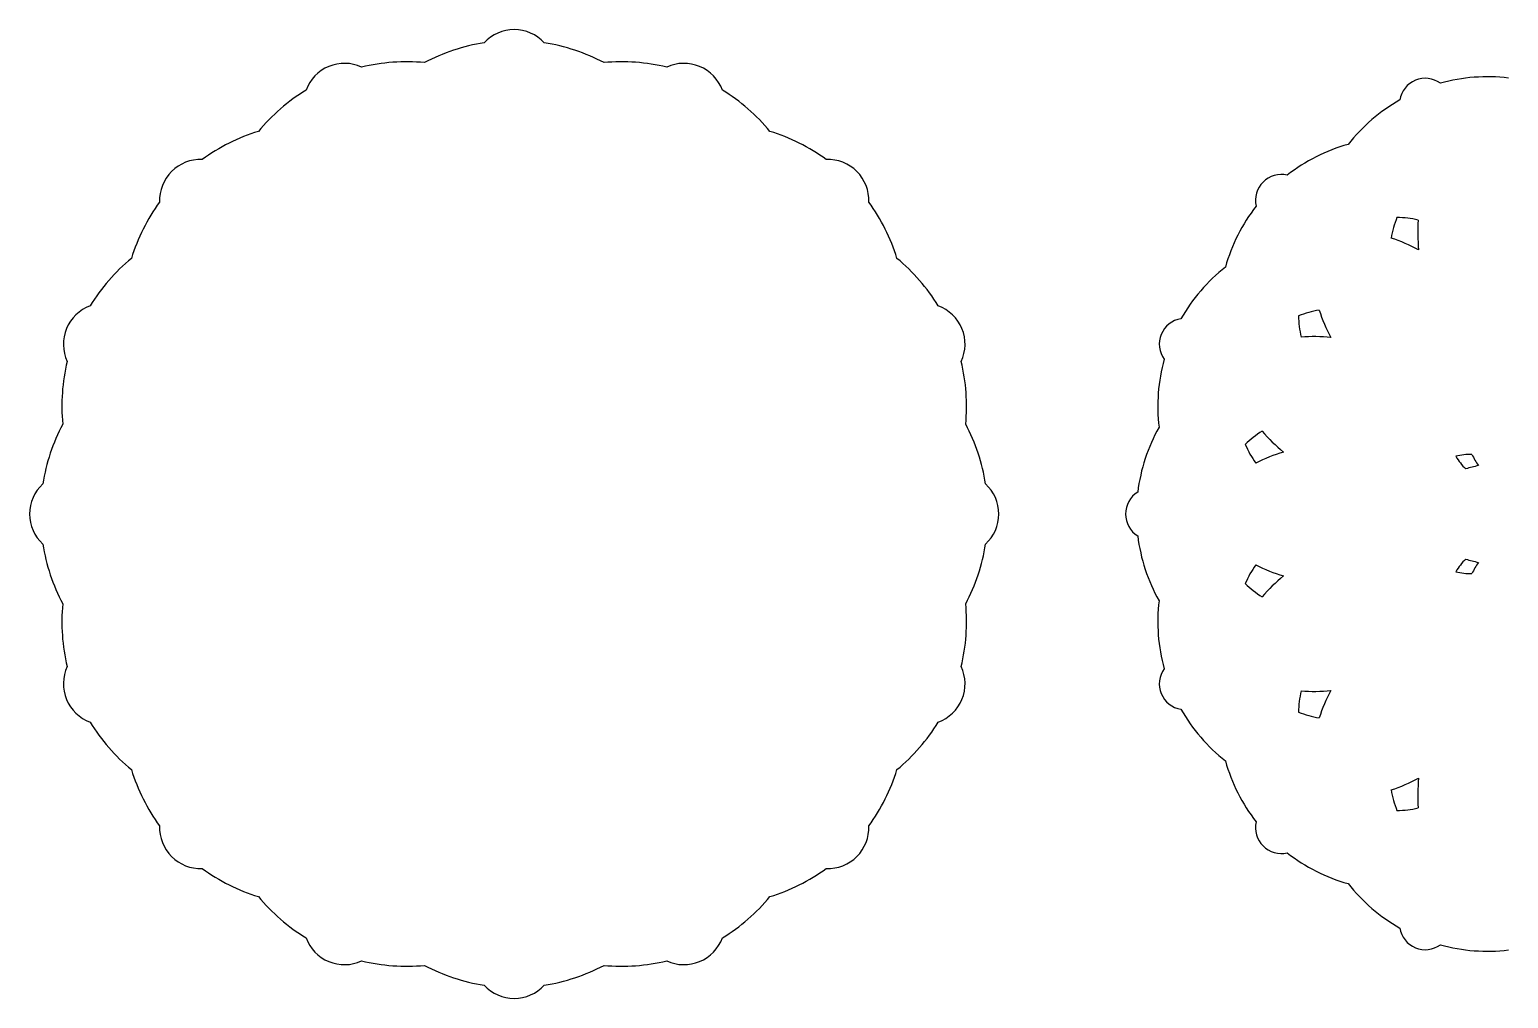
# Model space of a CAD drawing. Extents: x -277 to 340, y 45 to 239.
# Drawn here: x -277.2 to 19.4, y 45 to 239.4 of the extents above; entities that cross this region are included whole.
import ezdxf

# ---------------------------------------------------------------- set-up
doc = ezdxf.new("R2010")
doc.units = 0
doc.layers.get('0').update_dxf_attribs({"linetype": 'CONTINUOUS'})

msp = doc.modelspace()

# ---------------------------------------------------------------- linework, layer by layer
for centre, radius, start, end in [((-180.032673, 231.230774), 8.176594, 42.523853, 137.476147), ((-180.032673, 198.644694), 38.58608, 98.984852, 117.830554), ((-180.032673, 198.644694), 38.58608, 62.169446, 81.015148), ((-214.101765, 224.45401), 8.176594, 65.023853, 159.976147), ((-201.631612, 194.348398), 38.58608, 84.669446, 103.515148), ((-158.433735, 194.348398), 38.58608, 76.484852, 95.330554), ((-145.963582, 224.45401), 8.176594, 20.023853, 114.976147), ((2.713635, 224.45401), 5.176594, 54.28809, 170.71191), ((15.183788, 194.348398), 35.58608, 83.225722, 105.397365), ((-201.631612, 194.348398), 38.58608, 121.484852, 140.330554), ((-158.433735, 194.348398), 38.58608, 39.669446, 58.515148), ((15.183788, 194.348398), 35.58608, 119.602635, 141.774278), ((-219.942308, 182.113582), 38.58608, 107.169446, 126.015148), ((-140.123039, 182.113582), 38.58608, 53.984852, 72.830554), ((-3.126908, 182.113582), 35.58608, 105.725722, 127.897365), ((-242.984146, 205.15542), 8.176594, 87.523853, 182.476147), ((-117.0812, 205.15542), 8.176594, 357.523853, 92.476147), ((-26.168746, 205.15542), 5.176594, 76.78809, 193.21191), ((-219.942308, 182.113582), 38.58608, 143.984852, 162.830554), ((-140.123039, 182.113582), 38.58608, 17.169446, 36.015148), ((-3.126908, 182.113582), 35.58608, 142.102635, 164.274278), ((15.183788, 194.348398), 19.58608, 157.957192, 170.527583), ((-3.126908, 182.113582), 19.58608, 76.972417, 89.542808), ((36.782727, 198.644694), 35.58608, 175.889441, 185.531823), ((-15.361724, 163.802886), 35.58608, 61.968177, 71.610559), ((-232.177124, 163.802886), 38.58608, 129.669446, 148.515148), ((-127.888223, 163.802886), 38.58608, 31.484852, 50.330554), ((-15.361724, 163.802886), 35.58608, 128.225722, 150.397365), ((-262.282737, 176.273039), 8.176594, 110.023853, 204.976147), ((-97.78261, 176.273039), 8.176594, 335.023853, 69.976147), ((-45.467336, 176.273039), 5.176594, 99.28809, 215.71191), ((-15.361724, 163.802886), 19.58608, 99.472417, 112.042808), ((-3.126908, 182.113582), 19.58608, 180.457192, 193.027583), ((15.183788, 194.348398), 35.58608, 198.389441, 208.031823), ((-19.65802, 142.203947), 35.58608, 84.468177, 94.110559), ((-232.177124, 163.802886), 38.58608, 166.484852, 185.330554), ((-127.888223, 163.802886), 38.58608, 354.669446, 13.515148), ((-15.361724, 163.802886), 35.58608, 164.602635, 186.774278), ((-236.47342, 142.203947), 38.58608, 152.169446, 171.015148), ((-123.591927, 142.203947), 38.58608, 8.984852, 27.830554), ((-19.65802, 142.203947), 35.58608, 150.725722, 172.897365), ((-19.65802, 142.203947), 19.58608, 121.972417, 134.542808), ((-3.126908, 182.113582), 35.58608, 220.889441, 230.531823), ((-15.361724, 163.802886), 19.58608, 202.957192, 215.527583), ((-15.361724, 120.605009), 35.58608, 106.968177, 116.610559), ((11.826732, 142.203947), 11.955995, 89.005841, 104.485954), ((19.136174, 159.850501), 11.955995, 210.514046, 225.994159), ((19.136174, 124.557394), 27.955995, 101.938202, 107.284541), ((36.782727, 167.159942), 27.955995, 207.715459, 213.061798), ((-269.0595, 142.203947), 8.176594, 132.523853, 227.476147), ((-91.005846, 142.203947), 8.176594, 312.523853, 47.476147), ((-52.2441, 142.203947), 5.176594, 121.78809, 238.21191), ((-19.65802, 142.203947), 35.58608, 187.102635, 209.274278), ((-236.47342, 142.203947), 38.58608, 188.984852, 207.830554), ((-123.591927, 142.203947), 38.58608, 332.169446, 351.015148), ((-15.361724, 120.605009), 19.58608, 144.472417, 157.042808), ((-15.361724, 163.802886), 35.58608, 243.389441, 253.031823), ((19.136174, 124.557394), 11.955995, 134.005841, 149.485954), ((11.826732, 142.203947), 11.955995, 255.514046, 270.994159), ((19.136174, 159.850501), 27.955995, 252.715459, 258.061798), ((36.782727, 117.247952), 27.955995, 146.938202, 152.284541), ((-19.65802, 142.203947), 19.58608, 225.457192, 238.027583), ((-3.126908, 102.294313), 35.58608, 129.468177, 139.110559), ((-15.361724, 120.605009), 35.58608, 173.225722, 195.397365), ((-232.177124, 120.605009), 38.58608, 174.669446, 193.515148), ((-127.888223, 120.605009), 38.58608, 346.484852, 5.330554), ((-262.282737, 108.134856), 8.176594, 155.023853, 249.976147), ((-97.78261, 108.134856), 8.176594, 290.023853, 24.976147), ((-45.467336, 108.134856), 5.176594, 144.28809, 260.71191), ((-19.65802, 142.203947), 35.58608, 265.889441, 275.531823), ((15.183788, 90.059497), 35.58608, 151.968177, 161.610559), ((-3.126908, 102.294313), 19.58608, 166.972417, 179.542808), ((-15.361724, 120.605009), 35.58608, 209.602635, 231.774278), ((-15.361724, 120.605009), 19.58608, 247.957192, 260.527583), ((-232.177124, 120.605009), 38.58608, 211.484852, 230.330554), ((-127.888223, 120.605009), 38.58608, 309.669446, 328.515148), ((-3.126908, 102.294313), 35.58608, 195.725722, 217.897365), ((-219.942308, 102.294313), 38.58608, 197.169446, 216.015148), ((-140.123039, 102.294313), 38.58608, 323.984852, 342.830554), ((-15.361724, 120.605009), 35.58608, 288.389441, 298.031823), ((36.782727, 85.763201), 35.58608, 174.468177, 184.110559), ((15.183788, 90.059497), 19.58608, 189.472417, 202.042808), ((-3.126908, 102.294313), 19.58608, 270.457192, 283.027583), ((-26.168746, 79.252474), 5.176594, 166.78809, 283.21191), ((-242.984146, 79.252474), 8.176594, 177.523853, 272.476147), ((-117.0812, 79.252474), 8.176594, 267.523853, 2.476147), ((-3.126908, 102.294313), 35.58608, 232.102635, 254.274278), ((-219.942308, 102.294313), 38.58608, 233.984852, 252.830554), ((-140.123039, 102.294313), 38.58608, 287.169446, 306.015148), ((-201.631612, 90.059497), 38.58608, 219.669446, 238.515148), ((-158.433735, 90.059497), 38.58608, 301.484852, 320.330554), ((15.183788, 90.059497), 35.58608, 218.225722, 240.397365), ((-214.101765, 59.953884), 8.176594, 200.023853, 294.976147), ((-145.963582, 59.953884), 8.176594, 245.023853, 339.976147), ((2.713635, 59.953884), 5.176594, 189.28809, 305.71191), ((15.183788, 90.059497), 35.58608, 254.602635, 276.774278), ((-201.631612, 90.059497), 38.58608, 256.484852, 275.330554), ((-180.032673, 85.763201), 38.58608, 242.169446, 261.015148), ((-180.032673, 85.763201), 38.58608, 278.984852, 297.830554), ((-158.433735, 90.059497), 38.58608, 264.669446, 283.515148), ((-180.032673, 53.17712), 8.176594, 222.523853, 317.476147)]:
    msp.add_arc(centre, radius, start, end)

doc.saveas('drawing.dxf')
